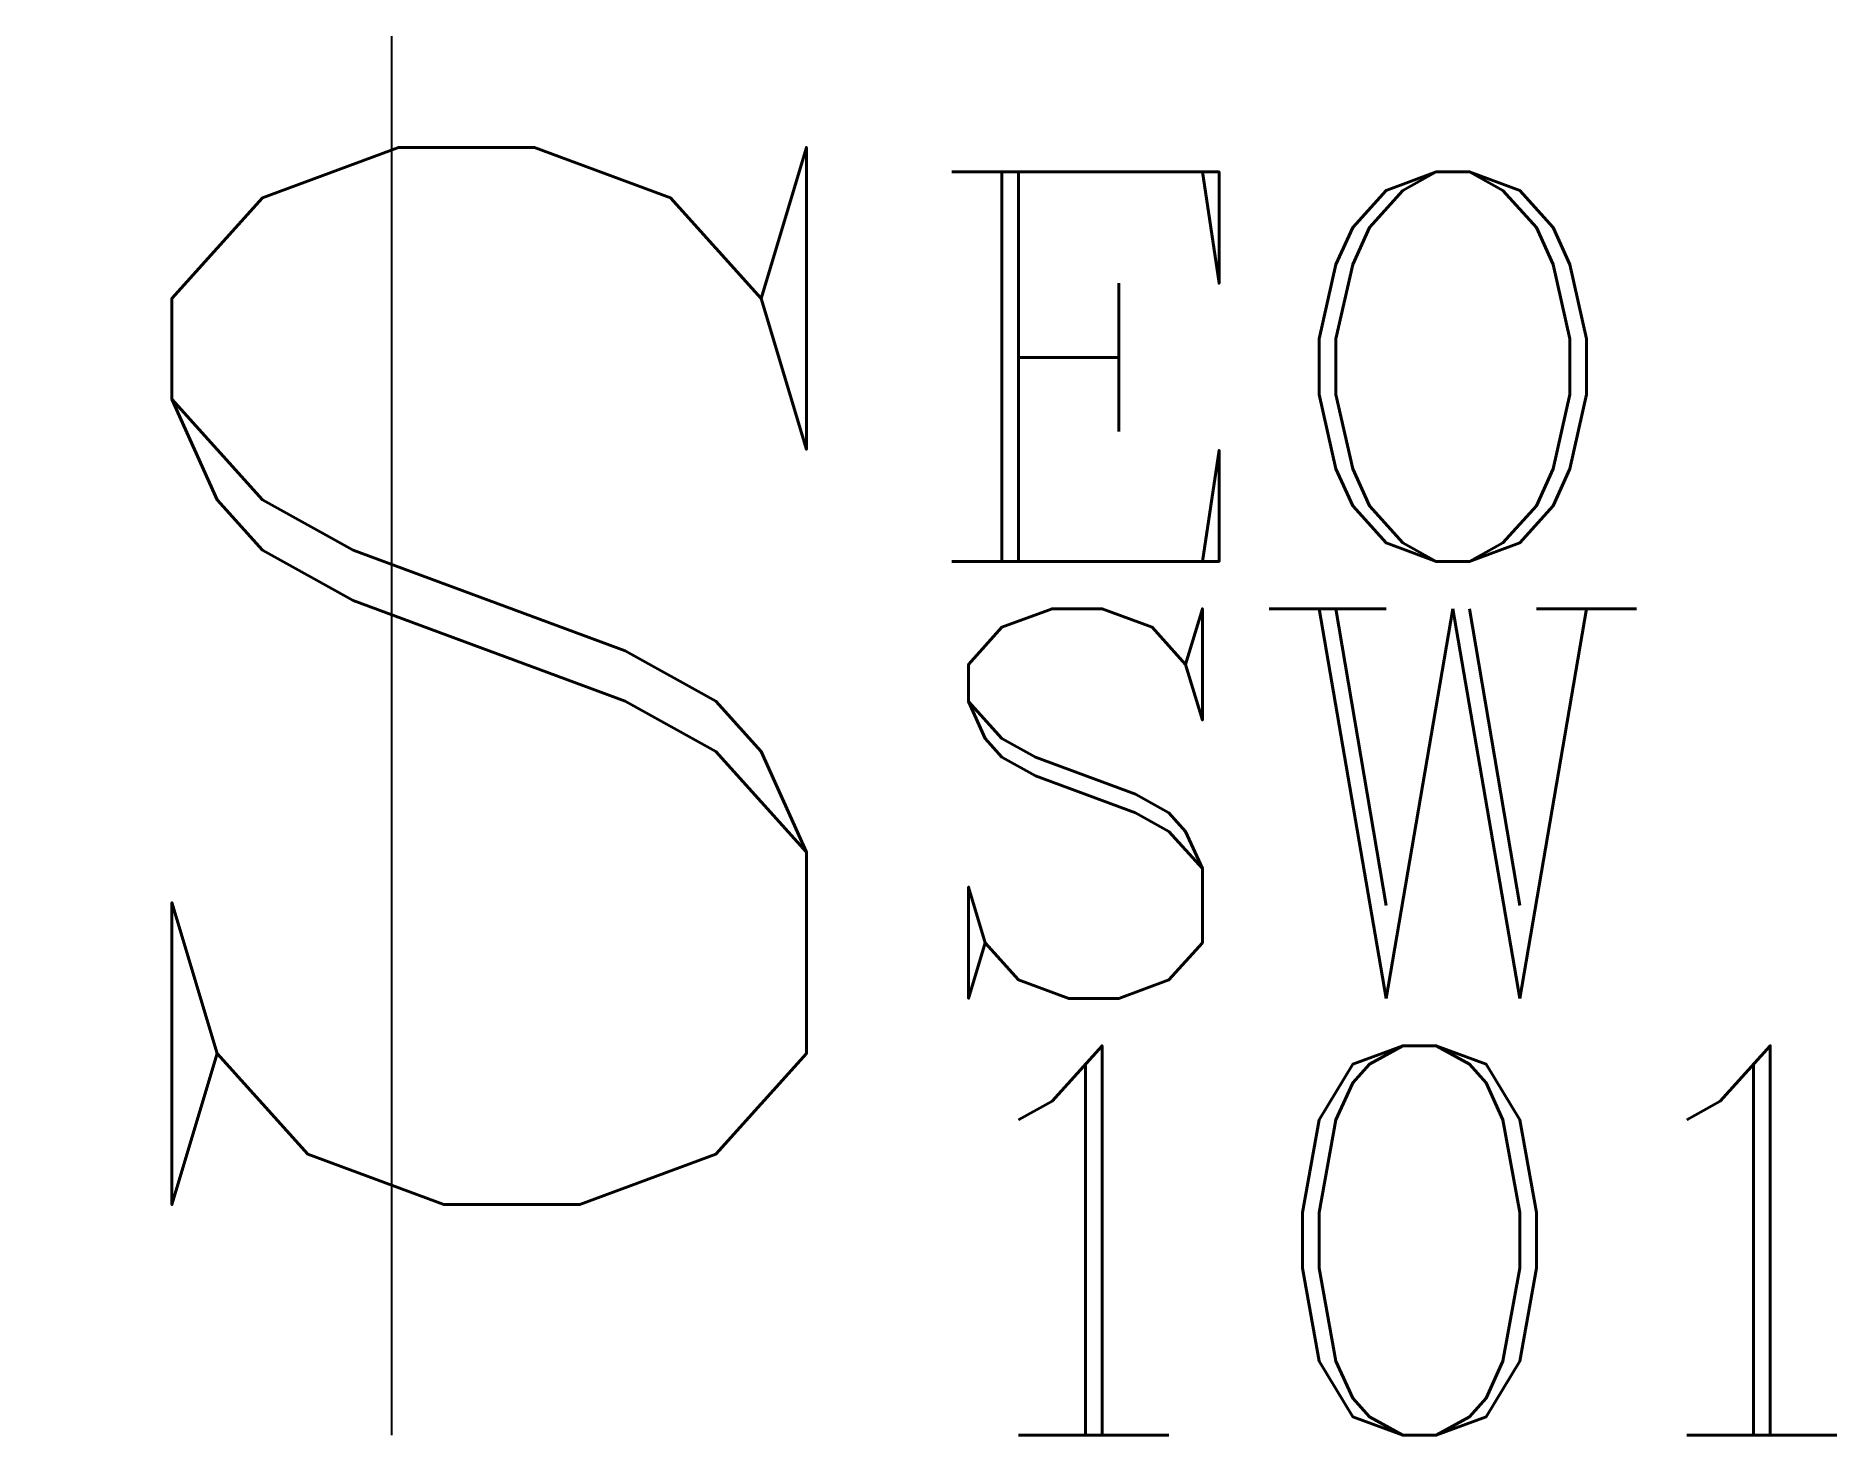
# Model space of a CAD drawing. Header units: inches. Extents: x -6.9 to 27.9, y 0 to 27.
import ezdxf

# ---------------------------------------------------------------- set-up
doc = ezdxf.new("R2010")
doc.units = ezdxf.units.IN
doc.header["$LTSCALE"] = 48
doc.header["$MEASUREMENT"] = 0
doc.styles.add('ROMANC', font='COMPLEX.SHX')

msp = doc.modelspace()

# ---------------------------------------------------------------- wipeouts: each hides what was drawn before it
msp.add_wipeout([(-6.852, -0.032), (26.831, -0.032), (26.831, 26.967), (-6.852, 26.967)])

# ---------------------------------------------------------------- next in the draw order: linework, layer by layer
msp.add_line((0, 26.967), (0, 0))

# ---------------------------------------------------------------- next in the draw order: texts
at = {"style": 'ROMANC'}
for s, height, p in [('S', 20.375, (-6.852, 4.446)), ('EO', 7.5091, (10.153, 16.84)), ('SW', 7.5091, (10.153, 8.42)), ('101', 7.5091, (10.153, 0))]:
    msp.add_text(s, height=height, dxfattribs=at).set_placement(p)

doc.saveas('drawing.dxf')
